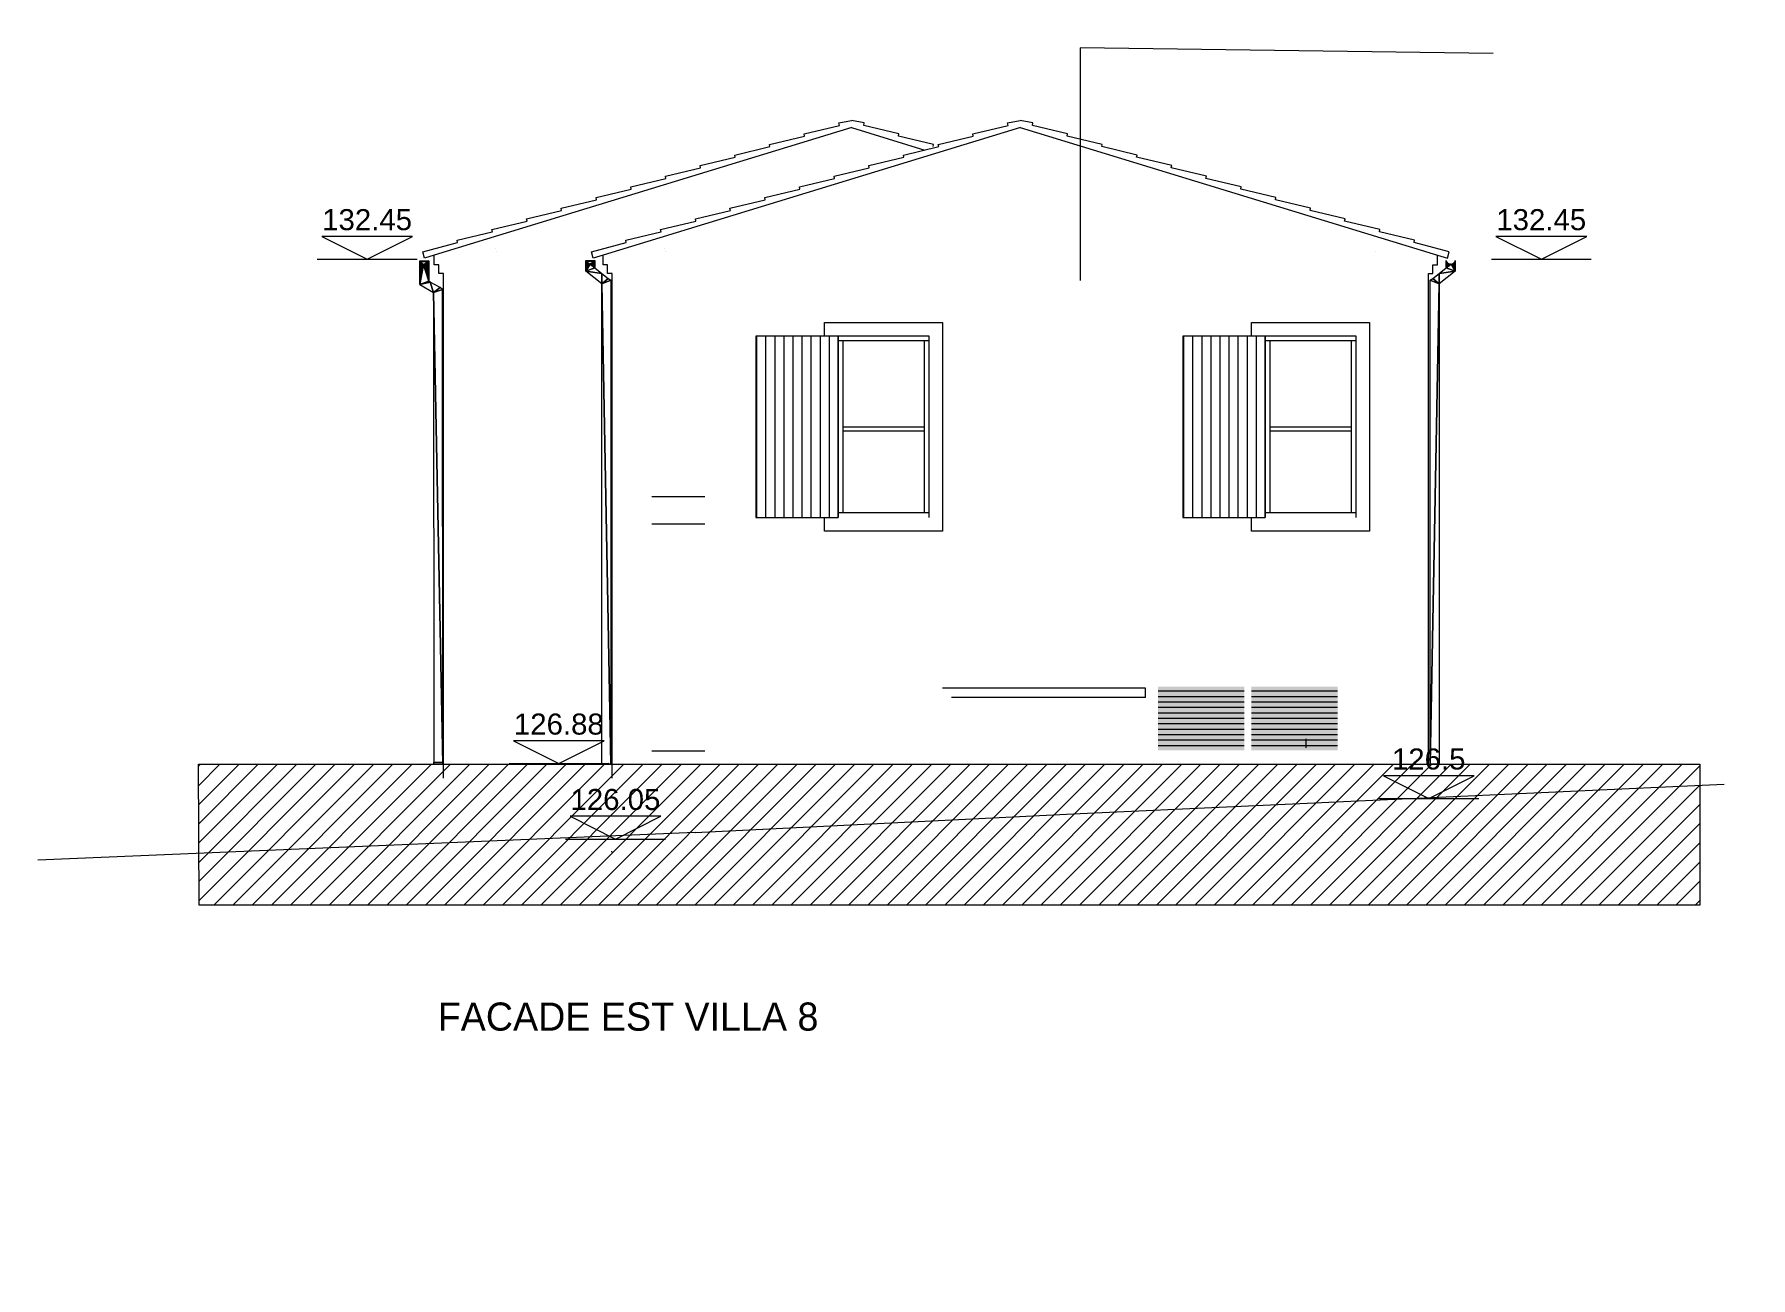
# Model space of a CAD drawing. Header units: metres. Extents: x 1.8 to 61.8, y -53.3 to -11.3.
# Drawn here: x 27.36 to 36.82, y -46.4 to -39.55 of the extents above; entities that cross this region are included whole.
import ezdxf
from ezdxf.enums import TextEntityAlignment as Align
from ezdxf.lldxf.tags import DXFTag

# ---------------------------------------------------------------- set-up
doc = ezdxf.new("R2010")
doc.units = ezdxf.units.M
doc.header["$MEASUREMENT"] = 0
doc.layers.add('Calque commun', color=7, linetype='Continuous')
doc.layers.add('Cotations', color=7, linetype='Continuous')
doc.styles.add('Arial', font='arial.ttf', dxfattribs={"height": 0.231939})
doc.styles.add('Century Gothic', font='GOTHIC.TTF', dxfattribs={"height": 0.310302})
tags = doc.linetypes.add('HIDDEN', pattern=[0.375, 0.25, -0.125]).pattern_tags.tags
tags[6:7] = [DXFTag(74, 4), DXFTag(75, 0), DXFTag(340, '0'), DXFTag(46, 1.0), DXFTag(50, 0.0), DXFTag(44, 0.0), DXFTag(45, 0.0)]
tags[4:5] = [DXFTag(74, 4), DXFTag(75, 0), DXFTag(340, '0'), DXFTag(46, 1.0), DXFTag(50, 0.0), DXFTag(44, 0.0), DXFTag(45, 0.0)]

# ---------------------------------------------------------------- blocks, each defined once
blk = doc.blocks.new('hatch17')
at = {"layer": 'Calque commun', "color": 8, "linetype": 'Continuous', "lineweight": 9}
for p, q in [((-26.119, 27.69), (-26.119, 25.694)), ((-26.019, 27.69), (-26.019, 25.694)), ((-25.919, 27.69), (-25.919, 25.694)), ((-25.819, 27.69), (-25.819, 25.694)), ((-25.719, 27.69), (-25.719, 25.694)), ((-25.619, 27.69), (-25.619, 25.694)), ((-25.519, 27.69), (-25.519, 25.694)), ((-25.419, 27.69), (-25.419, 25.694)), ((-25.319, 27.69), (-25.319, 25.694)), ((-25.219, 27.69), (-25.219, 25.694))]:
    blk.add_line(p, q, dxfattribs=at)
mesh = blk.add_polyface(dxfattribs=at)
corners = [(-26.127, 27.69), (-26.127, 25.694), (-25.219, 25.694), (-25.219, 27.69)]
mesh.append_faces([[corners[k] for k in face] for face in [(0, 1, 2, 3)]], dxfattribs={"color": 8})
blk = doc.blocks.new('hatch18')
at = {"layer": 'Calque commun', "color": 8, "linetype": 'Continuous', "lineweight": 9}
for p, q in [((-30.827, 27.69), (-30.827, 25.694)), ((-30.727, 27.69), (-30.727, 25.694)), ((-30.627, 27.69), (-30.627, 25.694)), ((-30.527, 27.69), (-30.527, 25.694)), ((-30.427, 27.69), (-30.427, 25.694)), ((-30.327, 27.69), (-30.327, 25.694)), ((-30.227, 27.69), (-30.227, 25.694)), ((-30.127, 27.69), (-30.127, 25.694)), ((-30.027, 27.69), (-30.027, 25.694)), ((-29.927, 27.69), (-29.927, 25.694))]:
    blk.add_line(p, q, dxfattribs=at)
mesh = blk.add_polyface(dxfattribs=at)
corners = [(-30.836, 27.69), (-30.836, 25.694), (-29.927, 25.694), (-29.927, 27.69)]
mesh.append_faces([[corners[k] for k in face] for face in [(0, 1, 2, 3)]], dxfattribs={"color": 8})
blk = doc.blocks.new('hatch19')
at = {"layer": 'Calque commun', "color": 11, "linetype": 'Continuous', "lineweight": 9}
for p, q in [((-25.37, 23.783), (-24.42, 23.783)), ((-25.37, 23.723), (-24.42, 23.723)), ((-25.37, 23.663), (-24.42, 23.663)), ((-25.37, 23.603), (-24.42, 23.603)), ((-25.37, 23.543), (-24.42, 23.543)), ((-25.37, 23.483), (-24.42, 23.483)), ((-25.37, 23.423), (-24.42, 23.423)), ((-25.37, 23.363), (-24.42, 23.363)), ((-25.37, 23.303), (-24.42, 23.303)), ((-25.37, 23.243), (-24.42, 23.243)), ((-25.37, 23.183), (-24.42, 23.183))]:
    blk.add_line(p, q, dxfattribs=at)
at = {"layer": 'Calque commun', "color": 9, "linetype": 'Continuous', "lineweight": 9}
blk.add_trace([(-25.37, 23.829), (-24.42, 23.829), (-25.37, 23.129), (-24.42, 23.129)], dxfattribs=at)
blk = doc.blocks.new('hatch20')
at = {"layer": 'Calque commun', "color": 11, "linetype": 'Continuous', "lineweight": 9}
for p, q in [((-26.4, 23.783), (-25.45, 23.783)), ((-26.4, 23.723), (-25.45, 23.723)), ((-26.4, 23.663), (-25.45, 23.663)), ((-26.4, 23.603), (-25.45, 23.603)), ((-26.4, 23.543), (-25.45, 23.543)), ((-26.4, 23.483), (-25.45, 23.483)), ((-26.4, 23.423), (-25.45, 23.423)), ((-26.4, 23.363), (-25.45, 23.363)), ((-26.4, 23.303), (-25.45, 23.303)), ((-26.4, 23.243), (-25.45, 23.243)), ((-26.4, 23.183), (-25.45, 23.183))]:
    blk.add_line(p, q, dxfattribs=at)
at = {"layer": 'Calque commun', "color": 9, "linetype": 'Continuous', "lineweight": 9}
blk.add_trace([(-26.4, 23.829), (-25.45, 23.829), (-26.4, 23.129), (-25.45, 23.129)], dxfattribs=at)
blk = doc.blocks.new('Block4')
at = {"layer": 'Calque commun', "color": 0, "linetype": 'Continuous', "lineweight": 9}
blk.add_line((-0.55, 0), (0.55, 0), dxfattribs=at)
blk.add_polyline3d([(-0.5, 0.25, 0), (0, 0, 0), (0.5, 0.25, 0), (-0.5, 0.25, 0)], dxfattribs=at)
blk = doc.blocks.new('Lvl1')
at = {"layer": 'Calque commun', "color": 0, "linetype": 'ByBlock', "lineweight": -2}
blk.add_blockref('Block4', (0, 0), dxfattribs=at)
blk = doc.blocks.new('facade villa 678-20')
at = {"layer": 'Cotations', "color": 250, "linetype": 'ByBlock', "lineweight": -2}
blk.add_blockref('Lvl1', (-22.174, 28.54), dxfattribs=at)
at = {"layer": 'Cotations', "color": 212, "linetype": 'ByBlock', "lineweight": -2, "style": 'Arial'}
blk.add_text('132.45', height=0.2319, dxfattribs=at).set_placement((-22.175, 28.79), align=Align.BOTTOM_CENTER)
blk = doc.blocks.new('facade villa 678-21')
at = {"layer": 'Cotations', "color": 250, "linetype": 'ByBlock', "lineweight": -2}
blk.add_blockref('Lvl1', (-33.006, 22.982), dxfattribs=at)
at = {"layer": 'Cotations', "color": 212, "linetype": 'ByBlock', "lineweight": -2, "style": 'Arial'}
blk.add_text('126.88', height=0.2319, dxfattribs=at).set_placement((-33.007, 23.232), align=Align.BOTTOM_CENTER)
blk = doc.blocks.new('facade villa 678-27')
at = {"layer": 'Cotations', "color": 250, "linetype": 'ByBlock', "lineweight": -2}
blk.add_blockref('Lvl1', (-32.382, 22.151), dxfattribs=at)
at = {"layer": 'Cotations', "color": 212, "linetype": 'ByBlock', "lineweight": -2, "style": 'Arial'}
blk.add_text('126.05', height=0.2319, dxfattribs=at).set_placement((-32.383, 22.401), align=Align.BOTTOM_CENTER)
blk = doc.blocks.new('facade villa 678-28')
at = {"layer": 'Cotations', "color": 250, "linetype": 'ByBlock', "lineweight": -2}
blk.add_blockref('Lvl1', (-23.415, 22.597), dxfattribs=at)
at = {"layer": 'Cotations', "color": 212, "linetype": 'ByBlock', "lineweight": -2, "style": 'Arial'}
blk.add_text('126.5', height=0.2319, dxfattribs=at).set_placement((-23.416, 22.847), align=Align.BOTTOM_CENTER)
blk = doc.blocks.new('facade villa 678-29')
at = {"layer": 'Cotations', "color": 250, "linetype": 'ByBlock', "lineweight": -2}
blk.add_blockref('Lvl1', (-35.12, 28.54), dxfattribs=at)
at = {"layer": 'Cotations', "color": 212, "linetype": 'ByBlock', "lineweight": -2, "style": 'Arial'}
blk.add_text('132.45', height=0.2319, dxfattribs=at).set_placement((-35.121, 28.79), align=Align.BOTTOM_CENTER)
blk = doc.blocks.new('hatch23')
at = {"layer": 'Calque commun', "color": 7, "linetype": 'Continuous', "lineweight": 9}
for p, q in [((-36.957, 22.974), (-36.979, 22.953)), ((-36.745, 22.974), (-36.978, 22.742)), ((-36.533, 22.974), (-36.977, 22.531)), ((-36.321, 22.974), (-36.976, 22.319)), ((-36.109, 22.974), (-36.975, 22.108)), ((-35.897, 22.974), (-36.974, 21.897)), ((-35.685, 22.974), (-36.973, 21.686)), ((-35.472, 22.974), (-36.972, 21.475)), ((-35.26, 22.974), (-36.812, 21.422)), ((-35.048, 22.974), (-36.6, 21.422)), ((-34.836, 22.974), (-36.388, 21.422)), ((-34.624, 22.974), (-36.176, 21.422)), ((-34.412, 22.974), (-35.964, 21.422)), ((-34.2, 22.974), (-35.752, 21.422)), ((-33.988, 22.974), (-35.539, 21.422)), ((-33.775, 22.974), (-35.327, 21.422)), ((-33.563, 22.974), (-35.115, 21.422)), ((-33.351, 22.974), (-34.903, 21.422)), ((-33.139, 22.974), (-34.691, 21.422)), ((-32.927, 22.974), (-34.479, 21.422)), ((-32.715, 22.974), (-34.267, 21.422)), ((-32.503, 22.974), (-34.055, 21.422)), ((-32.29, 22.974), (-33.842, 21.422)), ((-32.078, 22.974), (-33.63, 21.422)), ((-31.866, 22.974), (-33.418, 21.422)), ((-31.654, 22.974), (-33.206, 21.422)), ((-31.442, 22.974), (-32.994, 21.422)), ((-31.23, 22.974), (-32.782, 21.422)), ((-31.018, 22.974), (-32.57, 21.422)), ((-30.806, 22.974), (-32.357, 21.422)), ((-30.593, 22.974), (-32.145, 21.422)), ((-30.381, 22.974), (-31.933, 21.422)), ((-30.169, 22.974), (-31.721, 21.422)), ((-29.957, 22.974), (-31.509, 21.422)), ((-29.745, 22.974), (-31.297, 21.422)), ((-29.533, 22.974), (-31.085, 21.422)), ((-29.321, 22.974), (-30.873, 21.422)), ((-29.108, 22.974), (-30.66, 21.422)), ((-28.896, 22.974), (-30.448, 21.422)), ((-28.684, 22.974), (-30.236, 21.422)), ((-28.472, 22.974), (-30.024, 21.422)), ((-28.26, 22.974), (-29.812, 21.422)), ((-28.048, 22.974), (-29.6, 21.422)), ((-27.836, 22.974), (-29.388, 21.422)), ((-27.624, 22.974), (-29.175, 21.422)), ((-27.411, 22.974), (-28.963, 21.422)), ((-27.199, 22.974), (-28.751, 21.422)), ((-26.987, 22.974), (-28.539, 21.422)), ((-26.775, 22.974), (-28.327, 21.422)), ((-26.563, 22.974), (-28.115, 21.422)), ((-26.351, 22.974), (-27.903, 21.422)), ((-26.139, 22.974), (-27.691, 21.422)), ((-25.927, 22.974), (-27.478, 21.422)), ((-25.714, 22.974), (-27.266, 21.422)), ((-25.502, 22.974), (-27.054, 21.422)), ((-25.29, 22.974), (-26.842, 21.422)), ((-25.078, 22.974), (-26.63, 21.422)), ((-24.866, 22.974), (-26.418, 21.422)), ((-24.654, 22.974), (-26.206, 21.422)), ((-24.442, 22.974), (-25.994, 21.422)), ((-24.229, 22.974), (-25.781, 21.422)), ((-24.017, 22.974), (-25.569, 21.422)), ((-23.805, 22.974), (-25.357, 21.422)), ((-23.593, 22.974), (-25.145, 21.422)), ((-23.381, 22.974), (-24.933, 21.422)), ((-23.169, 22.974), (-24.721, 21.422)), ((-22.957, 22.974), (-24.509, 21.422)), ((-22.745, 22.974), (-24.296, 21.422)), ((-22.532, 22.974), (-24.084, 21.422)), ((-22.32, 22.974), (-23.872, 21.422)), ((-22.108, 22.974), (-23.66, 21.422)), ((-21.896, 22.974), (-23.448, 21.422)), ((-21.684, 22.974), (-23.236, 21.422)), ((-21.472, 22.974), (-23.024, 21.422)), ((-21.26, 22.974), (-22.812, 21.422)), ((-21.047, 22.974), (-22.599, 21.422)), ((-20.835, 22.974), (-22.387, 21.422)), ((-20.623, 22.974), (-22.175, 21.422)), ((-20.428, 22.957), (-21.963, 21.422)), ((-20.428, 22.745), (-21.751, 21.422)), ((-20.428, 22.533), (-21.539, 21.422)), ((-20.428, 22.321), (-21.327, 21.422)), ((-20.428, 22.109), (-21.114, 21.422)), ((-20.428, 21.897), (-20.902, 21.422)), ((-20.428, 21.685), (-20.69, 21.422)), ((-20.428, 21.472), (-20.478, 21.422))]:
    blk.add_line(p, q, dxfattribs=at)
at = {"layer": 'Calque commun', "color": 7, "linetype": 'Continuous', "lineweight": 18}
mesh = blk.add_polyface(dxfattribs=at)
corners = [(-36.979, 22.974), (-20.428, 22.974), (-20.428, 21.422), (-36.972, 21.422)]
mesh.append_faces([[corners[k] for k in face] for face in [(0, 1, 2, 3)]], dxfattribs={"color": 7})
blk = doc.blocks.new('facade villa 678-31')
at = {"layer": 'Calque commun', "color": 7, "linetype": 'Continuous', "lineweight": 9}
for p, q in [((-29.777, 29.99), (-34.38, 28.586)), ((-27.917, 29.99), (-32.52, 28.586)), ((-29.782, 29.99), (-28.973, 29.743)), ((-27.922, 29.99), (-23.319, 28.586)), ((-33.708, 28.656), (-33.708, 28.656)), ((-33.697, 28.624), (-33.697, 28.624)), ((-31.847, 28.658), (-31.847, 28.658)), ((-31.836, 28.625), (-31.836, 28.625)), ((-24.001, 28.625), (-24.001, 28.625)), ((-29.927, 27.69), (-30.109, 27.69)), ((-29.927, 25.694), (-29.927, 27.694)), ((-29.927, 27.694), (-29.927, 27.694)), ((-29.927, 27.694), (-28.927, 27.694)), ((-29.927, 27.644), (-28.927, 27.644)), ((-29.877, 27.644), (-29.877, 26.694)), ((-28.977, 26.694), (-28.977, 27.644)), ((-28.927, 27.694), (-28.927, 25.694)), ((-25.219, 27.69), (-25.4, 27.69)), ((-25.219, 25.694), (-25.219, 27.694)), ((-25.219, 27.694), (-25.219, 27.694)), ((-25.219, 27.694), (-24.219, 27.694)), ((-25.219, 27.644), (-24.219, 27.644)), ((-25.169, 27.644), (-25.169, 26.694)), ((-24.269, 26.694), (-24.269, 27.644)), ((-24.219, 27.694), (-24.219, 25.694)), ((-29.877, 26.694), (-28.977, 26.694)), ((-29.877, 26.694), (-29.877, 26.644)), ((-28.977, 26.644), (-28.977, 26.694)), ((-25.169, 26.694), (-24.269, 26.694)), ((-25.169, 26.694), (-25.169, 26.644)), ((-24.269, 26.644), (-24.269, 26.694)), ((-28.977, 26.644), (-29.877, 26.644)), ((-29.877, 26.644), (-29.877, 25.744)), ((-28.977, 25.744), (-28.977, 26.644)), ((-24.269, 26.644), (-25.169, 26.644)), ((-25.169, 26.644), (-25.169, 25.744)), ((-24.269, 25.744), (-24.269, 26.644)), ((-28.927, 25.744), (-29.927, 25.744)), ((-24.219, 25.744), (-25.219, 25.744)), ((-30.127, 25.715), (-30.127, 25.694)), ((-30.127, 25.694), (-30.127, 25.694)), ((-30.127, 25.694), (-30.127, 25.694)), ((-30.127, 25.694), (-30.127, 25.694)), ((-30.127, 25.694), (-30.127, 25.694)), ((-25.419, 25.715), (-25.419, 25.694)), ((-25.419, 25.694), (-25.419, 25.694)), ((-25.419, 25.694), (-25.419, 25.694)), ((-25.419, 25.694), (-25.419, 25.694)), ((-25.419, 25.694), (-25.419, 25.694)), ((-32.464, 22.999), (-32.464, 22.999)), ((-32.464, 22.999), (-32.464, 22.999)), ((-32.464, 22.999), (-32.464, 22.999)), ((-32.464, 22.999), (-32.464, 22.999)), ((-32.464, 22.999), (-32.464, 22.999)), ((-32.464, 22.999), (-32.464, 22.999)), ((-32.464, 22.999), (-32.464, 22.999)), ((-32.464, 22.999), (-32.464, 22.999)), ((-32.464, 22.999), (-32.464, 22.999)), ((-32.464, 22.999), (-32.464, 22.999)), ((-23.409, 22.967), (-23.419, 22.967)), ((-32.429, 22.011), (-32.429, 22.011)), ((-32.429, 22.011), (-32.429, 22.011)), ((-32.429, 22.011), (-32.429, 22.011)), ((-32.429, 22.011), (-32.429, 22.011)), ((-32.429, 22.011), (-32.429, 22.011)), ((-32.419, 22.011), (-32.429, 22.011)), ((-32.429, 22.011), (-32.429, 22.011)), ((-32.419, 22.011), (-32.419, 22.011)), ((-32.419, 22.011), (-32.419, 22.011)), ((-32.419, 22.011), (-32.419, 22.011)), ((-32.419, 22.011), (-32.419, 22.011)), ((-32.419, 22.011), (-32.419, 22.011)), ((-32.419, 22.011), (-32.419, 22.011)), ((-32.419, 22.011), (-32.419, 22.011)), ((-32.419, 22.011), (-32.419, 22.011)), ((-32.419, 22.011), (-32.419, 22.011)), ((-32.419, 22.011), (-32.419, 22.011)), ((-32.419, 22.011), (-32.419, 22.011)), ((-32.419, 22.011), (-32.419, 22.011))]:
    blk.add_line(p, q, dxfattribs=at)
at = {"layer": 'Calque commun', "color": 86, "linetype": 'Continuous', "lineweight": 9}
blk.add_line((-24.767, 23.157), (-24.767, 23.256), dxfattribs=at)
at = {"layer": 'Calque commun', "color": 26, "linetype": 'HIDDEN', "lineweight": 18}
for p, q in [((-27.258, 22.433), (-20.158, 22.756)), ((-31.503, 22.222), (-27.258, 22.433)), ((-31.503, 22.222), (-38.75, 21.919))]:
    blk.add_line(p, q, dxfattribs=at)
at = {"layer": 'Calque commun', "color": 5, "linetype": 'Continuous', "lineweight": 18}
blk.add_polyline3d([(-22.706, 30.805, 0), (-27.258, 30.868, 0), (-27.258, 28.305, 0)], dxfattribs=at)
at = {"layer": 'Calque commun', "color": 5, "linetype": 'Continuous', "lineweight": 9}
for points in [[(-30.077, 27.69, 0), (-30.077, 27.844, 0), (-28.777, 27.844, 0), (-28.777, 25.694, 0), (-28.777, 25.544, 0), (-30.077, 25.544, 0), (-30.077, 25.694, 0)], [(-25.369, 27.69, 0), (-25.369, 27.844, 0), (-24.069, 27.844, 0), (-24.069, 25.694, 0), (-24.069, 25.544, 0), (-25.369, 25.544, 0), (-25.369, 25.694, 0)]]:
    blk.add_polyline3d(points, dxfattribs=at)
at = {"layer": 'Cotations', "color": 7, "linetype": 'Continuous', "lineweight": 9}
for p, q in [((-29.64, 30.041), (-29.78, 30.069)), ((-29.645, 30.014), (-29.64, 30.041)), ((-29.258, 29.922), (-29.645, 30.014)), ((-29.262, 29.897), (-29.258, 29.922)), ((-28.875, 29.805), (-29.262, 29.897)), ((-28.88, 29.78), (-28.875, 29.805))]:
    blk.add_line(p, q, dxfattribs=at)
at = {"layer": 'Cotations', "color": 11, "linetype": 'HIDDEN', "lineweight": 18}
for p, q in [((-31.983, 25.924), (-31.398, 25.924)), ((-31.983, 25.624), (-31.398, 25.624)), ((-31.983, 23.124), (-31.398, 23.124))]:
    blk.add_line(p, q, dxfattribs=at)
at = {"layer": 'Cotations', "color": 7, "linetype": 'Continuous', "lineweight": 9}
for points in [[(-34.28, 22.82, 0), (-34.28, 28.384, 0), (-34.33, 28.384, 0), (-34.33, 28.478, 0), (-34.38, 28.478, 0), (-34.38, 28.586, 0), (-34.49, 28.551, 0), (-34.508, 28.62, 0), (-34.124, 28.725, 0), (-34.128, 28.75, 0), (-33.741, 28.843, 0), (-33.739, 28.843, 0), (-33.746, 28.868, 0), (-33.356, 28.96, 0), (-33.362, 28.985, 0), (-32.976, 29.077, 0), (-32.98, 29.102, 0), (-32.593, 29.194, 0), (-32.597, 29.219, 0), (-32.21, 29.311, 0), (-32.215, 29.336, 0), (-31.827, 29.428, 0), (-31.832, 29.453, 0), (-31.445, 29.546, 0), (-31.449, 29.571, 0), (-31.062, 29.663, 0), (-31.067, 29.688, 0), (-30.679, 29.78, 0), (-30.684, 29.805, 0), (-30.297, 29.897, 0), (-30.301, 29.922, 0), (-29.914, 30.014, 0), (-29.919, 30.041, 0), (-29.78, 30.069, 0)], [(-32.42, 22.82, 0), (-32.42, 28.384, 0), (-32.47, 28.384, 0), (-32.47, 28.478, 0), (-32.52, 28.478, 0), (-32.52, 28.586, 0), (-32.63, 28.551, 0), (-32.648, 28.62, 0), (-32.264, 28.725, 0), (-32.268, 28.75, 0), (-31.881, 28.843, 0), (-31.879, 28.843, 0), (-31.885, 28.868, 0), (-31.496, 28.96, 0), (-31.502, 28.985, 0), (-31.116, 29.077, 0), (-31.12, 29.102, 0), (-30.733, 29.194, 0), (-30.737, 29.219, 0), (-30.35, 29.311, 0), (-30.355, 29.336, 0), (-29.967, 29.428, 0), (-29.972, 29.453, 0), (-29.585, 29.546, 0), (-29.589, 29.571, 0), (-29.202, 29.663, 0), (-29.207, 29.688, 0), (-28.819, 29.78, 0), (-28.824, 29.805, 0), (-28.437, 29.897, 0), (-28.441, 29.922, 0), (-28.054, 30.014, 0), (-28.059, 30.041, 0), (-27.92, 30.069, 0)], [(-23.419, 23.03, 0), (-23.419, 28.384, 0), (-23.369, 28.384, 0), (-23.369, 28.478, 0), (-23.319, 28.478, 0), (-23.319, 28.586, 0), (-23.21, 28.551, 0), (-23.191, 28.62, 0), (-23.575, 28.725, 0), (-23.571, 28.75, 0), (-23.958, 28.843, 0), (-23.96, 28.843, 0), (-23.954, 28.868, 0), (-24.343, 28.96, 0), (-24.337, 28.985, 0), (-24.724, 29.077, 0), (-24.719, 29.102, 0), (-25.106, 29.194, 0), (-25.102, 29.219, 0), (-25.489, 29.311, 0), (-25.484, 29.336, 0), (-25.872, 29.428, 0), (-25.867, 29.453, 0), (-26.254, 29.546, 0), (-26.25, 29.571, 0), (-26.637, 29.663, 0), (-26.632, 29.688, 0), (-27.02, 29.78, 0), (-27.015, 29.805, 0), (-27.402, 29.897, 0), (-27.398, 29.922, 0), (-27.785, 30.014, 0), (-27.78, 30.041, 0), (-27.92, 30.069, 0)]]:
    blk.add_polyline3d(points, dxfattribs=at)
at = {"layer": 'Calque commun', "color": 0, "linetype": 'ByBlock', "lineweight": -2}
for name in ['hatch18', 'hatch17', 'hatch20', 'hatch19', 'hatch23']:
    blk.add_blockref(name, (0, 0), dxfattribs=at)
at = {"layer": 'Cotations', "color": 212, "linetype": 'ByBlock', "lineweight": -2}
for name in ['facade villa 678-29', 'facade villa 678-20', 'facade villa 678-21', 'facade villa 678-28', 'facade villa 678-27']:
    blk.add_blockref(name, (0, 0), dxfattribs=at)
at = {"layer": 'Calque commun', "color": 5, "linetype": 'ByBlock', "lineweight": -2, "style": 'Century Gothic'}
blk.add_text('FACADE EST VILLA 8', height=0.3103, dxfattribs=at).set_placement((-34.342, 19.946), align=Align.BOTTOM_LEFT)
at = {"layer": 'Calque commun', "color": 8, "linetype": 'Continuous', "lineweight": 9}
mesh = blk.add_polyface(dxfattribs=at)
corners = [(-34.499, 28.482), (-34.503, 28.483), (-34.507, 28.485), (-34.487, 28.481), (-34.491, 28.481), (-34.495, 28.482), (-34.53, 28.501), (-34.537, 28.516), (-34.441, 28.516), (-34.445, 28.508), (-34.447, 28.505), (-34.443, 28.512), (-34.532, 28.505), (-34.479, 28.482), (-34.483, 28.482), (-34.452, 28.498), (-34.454, 28.495), (-34.457, 28.493), (-34.439, 28.523), (-34.538, 28.519), (-34.539, 28.523), (-34.468, 28.486), (-34.449, 28.501), (-34.521, 28.493), (-34.524, 28.495), (-34.527, 28.498), (-34.511, 28.486), (-34.515, 28.488), (-34.464, 28.488), (-34.44, 28.519), (-34.534, 28.508), (-34.536, 28.512), (-34.518, 28.49), (-34.471, 28.485), (-34.475, 28.483), (-34.461, 28.49)]
mesh.append_faces([[corners[k] for k in face] for face in [(0, 4, 5), (18, 19, 20), (7, 30, 31), (23, 27, 32), (28, 17, 35)]], dxfattribs={"vtx0": -1, "color": 8})
mesh.append_faces([[corners[k] for k in face] for face in [(21, 17, 28), (15, 17, 22)]], dxfattribs={"vtx0": -1, "vtx1": -1, "color": 8})
mesh.append_faces([[corners[k] for k in face] for face in [(0, 6, 7), (0, 8, 13), (7, 18, 8), (21, 13, 22), (26, 23, 25), (0, 7, 8), (21, 22, 17), (8, 22, 13), (0, 13, 3), (0, 26, 25)]], dxfattribs={"vtx0": -1, "vtx1": -1, "vtx2": -1, "color": 8})
mesh.append_faces([[corners[k] for k in face] for face in [(0, 3, 4), (8, 9, 10), (7, 6, 12), (8, 10, 22), (0, 25, 6), (7, 12, 30), (0, 2, 26)]], dxfattribs={"vtx0": -1, "vtx2": -1, "color": 8})
mesh.append_faces([[corners[k] for k in face] for face in [(26, 27, 23), (7, 19, 18), (21, 33, 13)]], dxfattribs={"vtx1": -1, "vtx2": -1, "color": 8})
mesh.append_faces([[corners[k] for k in face] for face in [(0, 1, 2), (8, 11, 9), (13, 14, 3), (15, 16, 17), (23, 24, 25), (18, 29, 8), (33, 34, 13)]], dxfattribs={"vtx2": -1, "color": 8})
mesh = blk.add_polyface(dxfattribs=at)
corners = [(-34.286, 22.996), (-34.286, 22.974), (-34.386, 22.974), (-34.386, 22.996), (-34.519, 28.491), (-34.523, 28.494), (-34.539, 28.261), (-34.439, 28.299), (-34.498, 28.482), (-34.514, 28.488), (-34.527, 28.498), (-34.492, 28.482), (-34.448, 28.503), (-34.452, 28.498), (-34.531, 28.503), (-34.441, 28.518), (-34.443, 28.513), (-34.538, 28.518), (-34.536, 28.513), (-34.445, 28.507), (-34.388, 28.174), (-34.386, 22.974), (-34.286, 22.974), (-34.539, 28.523), (-34.424, 28.286), (-34.503, 28.483), (-34.509, 28.485), (-34.456, 28.494), (-34.534, 28.507), (-34.439, 28.523), (-34.46, 28.491), (-34.465, 28.488), (-34.288, 28.205), (-34.481, 28.482), (-34.486, 28.482), (-34.317, 28.229), (-34.47, 28.485), (-34.475, 28.483)]
mesh.append_faces([[corners[k] for k in face] for face in [(0, 1, 2, 3)]], dxfattribs={"color": 8})
mesh.append_faces([[corners[k] for k in face] for face in [(17, 6, 18), (35, 20, 32)]], dxfattribs={"vtx0": -1, "vtx1": -1, "color": 8})
mesh.append_faces([[corners[k] for k in face] for face in [(7, 8, 6)]], dxfattribs={"vtx0": -1, "vtx1": -1, "vtx2": -1, "color": 8})
mesh.append_faces([[corners[k] for k in face] for face in [(7, 11, 8), (7, 15, 16), (7, 16, 19), (24, 6, 20), (7, 13, 27), (20, 22, 32), (7, 34, 11), (7, 27, 30)]], dxfattribs={"vtx0": -1, "vtx2": -1, "color": 8})
mesh.append_faces([[corners[k] for k in face] for face in [(23, 6, 17)]], dxfattribs={"vtx1": -1, "color": 8})
mesh.append_faces([[corners[k] for k in face] for face in [(4, 5, 6), (9, 4, 6), (5, 10, 6), (12, 13, 7), (10, 14, 6), (25, 26, 6), (28, 18, 6), (30, 31, 7), (19, 12, 7), (33, 34, 7), (35, 24, 20), (36, 37, 7), (8, 25, 6), (37, 33, 7), (24, 7, 6), (26, 9, 6), (14, 28, 6), (31, 36, 7)]], dxfattribs={"vtx1": -1, "vtx2": -1, "color": 8})
mesh.append_faces([[corners[k] for k in face] for face in [(20, 21, 22), (7, 29, 15)]], dxfattribs={"vtx2": -1, "color": 8})
mesh = blk.add_polyface(dxfattribs=at)
corners = [(-32.658, 28.485), (-32.67, 28.486), (-32.65, 28.486), (-32.616, 28.512), (-32.618, 28.508), (-32.612, 28.519), (-32.682, 28.49), (-32.692, 28.496), (-32.698, 28.502), (-32.639, 28.49), (-32.62, 28.505), (-32.629, 28.496), (-32.61, 28.527), (-32.71, 28.523), (-32.71, 28.527), (-32.662, 28.485), (-32.701, 28.505), (-32.708, 28.519), (-32.614, 28.516), (-32.643, 28.488), (-32.646, 28.487), (-32.678, 28.488), (-32.674, 28.487), (-32.695, 28.499), (-32.623, 28.502), (-32.635, 28.492), (-32.626, 28.499), (-32.632, 28.494), (-32.703, 28.508), (-32.705, 28.512), (-32.707, 28.516), (-32.686, 28.492), (-32.689, 28.494), (-32.654, 28.486), (-32.666, 28.486), (-32.611, 28.523)]
mesh.append_faces([[corners[k] for k in face] for face in [(12, 13, 14), (3, 5, 18), (21, 1, 22), (25, 11, 27), (17, 29, 30), (7, 31, 32), (5, 12, 35)]], dxfattribs={"vtx0": -1, "color": 8})
mesh.append_faces([[corners[k] for k in face] for face in [(16, 1, 8), (24, 11, 10), (9, 11, 25), (28, 17, 16)]], dxfattribs={"vtx0": -1, "vtx1": -1, "color": 8})
mesh.append_faces([[corners[k] for k in face] for face in [(0, 1, 2), (6, 7, 8), (5, 2, 1), (9, 10, 11), (9, 2, 10), (16, 17, 1), (17, 5, 1), (5, 10, 2), (6, 8, 1), (17, 12, 5)]], dxfattribs={"vtx0": -1, "vtx1": -1, "vtx2": -1, "color": 8})
mesh.append_faces([[corners[k] for k in face] for face in [(5, 4, 10)]], dxfattribs={"vtx0": -1, "vtx2": -1, "color": 8})
mesh.append_faces([[corners[k] for k in face] for face in [(3, 4, 5), (0, 15, 1), (21, 6, 1), (28, 29, 17), (17, 13, 12), (9, 19, 2), (6, 31, 7)]], dxfattribs={"vtx1": -1, "vtx2": -1, "color": 8})
mesh.append_faces([[corners[k] for k in face] for face in [(19, 20, 2), (7, 23, 8), (24, 26, 11), (2, 33, 0), (15, 34, 1)]], dxfattribs={"vtx2": -1, "color": 8})
mesh = blk.add_polyface(dxfattribs=at)
corners = [(-32.61, 28.445), (-32.663, 28.485), (-32.658, 28.485), (-32.71, 28.407), (-32.61, 28.527), (-32.612, 28.522), (-32.68, 28.489), (-32.674, 28.487), (-32.707, 28.516), (-32.705, 28.511), (-32.652, 28.486), (-32.646, 28.487), (-32.669, 28.486), (-32.631, 28.494), (-32.627, 28.498), (-32.614, 28.516), (-32.641, 28.489), (-32.636, 28.491), (-32.69, 28.494), (-32.685, 28.491), (-32.433, 22.974), (-32.533, 28.267), (-32.433, 28.307), (-32.533, 22.974), (-32.533, 28.382), (-32.694, 28.498), (-32.71, 28.527), (-32.709, 28.522), (-32.619, 28.506), (-32.616, 28.511), (-32.702, 28.506), (-32.623, 28.502), (-32.698, 28.502), (-32.462, 28.329)]
mesh.append_faces([[corners[k] for k in face] for face in [(20, 21, 22), (3, 24, 21)]], dxfattribs={"vtx0": -1, "vtx1": -1, "color": 8})
mesh.append_faces([[corners[k] for k in face] for face in [(0, 3, 1)]], dxfattribs={"vtx0": -1, "vtx1": -1, "vtx2": -1, "color": 8})
mesh.append_faces([[corners[k] for k in face] for face in [(0, 1, 2), (3, 8, 9), (3, 7, 12), (0, 13, 14), (0, 15, 5), (0, 16, 17), (3, 12, 1), (3, 18, 19), (3, 25, 18), (0, 28, 29), (0, 11, 16), (0, 14, 31), (3, 32, 25), (0, 31, 28), (0, 17, 13), (3, 27, 8), (0, 29, 15)]], dxfattribs={"vtx0": -1, "vtx2": -1, "color": 8})
mesh.append_faces([[corners[k] for k in face] for face in [(4, 0, 5)]], dxfattribs={"vtx1": -1, "color": 8})
mesh.append_faces([[corners[k] for k in face] for face in [(6, 7, 3), (10, 11, 0), (0, 24, 3), (9, 30, 3), (33, 22, 21), (2, 10, 0), (24, 33, 21), (19, 6, 3), (30, 32, 3)]], dxfattribs={"vtx1": -1, "vtx2": -1, "color": 8})
mesh.append_faces([[corners[k] for k in face] for face in [(20, 23, 21), (3, 26, 27)]], dxfattribs={"vtx2": -1, "color": 8})
mesh = blk.add_polyface(dxfattribs=at)
corners = [(-23.135, 28.502), (-23.123, 28.407), (-23.139, 28.498), (-23.223, 28.445), (-23.223, 28.527), (-23.222, 28.522), (-23.17, 28.485), (-23.301, 28.267), (-23.371, 28.329), (-23.301, 28.382), (-23.159, 28.487), (-23.154, 28.489), (-23.132, 28.506), (-23.129, 28.511), (-23.187, 28.487), (-23.182, 28.486), (-23.149, 28.491), (-23.126, 28.516), (-23.124, 28.522), (-23.123, 28.527), (-23.401, 28.307), (-23.401, 22.974), (-23.207, 28.498), (-23.202, 28.494), (-23.165, 28.486), (-23.192, 28.489), (-23.144, 28.494), (-23.198, 28.491), (-23.301, 22.974), (-23.214, 28.506), (-23.211, 28.502), (-23.22, 28.516), (-23.217, 28.511), (-23.176, 28.485)]
mesh.append_faces([[corners[k] for k in face] for face in [(0, 1, 2), (7, 9, 1), (16, 1, 11), (17, 1, 13), (18, 1, 17), (20, 7, 21), (3, 1, 9), (10, 1, 24), (2, 1, 26), (6, 3, 33), (33, 3, 15), (25, 3, 27)]], dxfattribs={"vtx0": -1, "vtx1": -1, "color": 8})
mesh.append_faces([[corners[k] for k in face] for face in [(6, 1, 3)]], dxfattribs={"vtx0": -1, "vtx1": -1, "vtx2": -1, "color": 8})
mesh.append_faces([[corners[k] for k in face] for face in [(7, 8, 9), (3, 14, 15), (3, 22, 23), (3, 23, 27), (3, 29, 30), (3, 5, 31), (3, 32, 29), (3, 30, 22), (3, 31, 32)]], dxfattribs={"vtx0": -1, "vtx2": -1, "color": 8})
mesh.append_faces([[corners[k] for k in face] for face in [(10, 11, 1), (12, 13, 1), (6, 24, 1), (25, 14, 3), (16, 26, 1), (0, 12, 1), (20, 8, 7)]], dxfattribs={"vtx1": -1, "vtx2": -1, "color": 8})
mesh.append_faces([[corners[k] for k in face] for face in [(3, 4, 5), (18, 19, 1), (7, 28, 21)]], dxfattribs={"vtx2": -1, "color": 8})

msp = doc.modelspace()

# ---------------------------------------------------------------- linework, layer by layer
at = {"layer": 'Calque commun', "color": 7, "linetype": 'Continuous', "lineweight": 9}
for p, q in [((33.4824, -43.1498), (32.3624, -43.1498)), ((33.4824, -43.1998), (32.4124, -43.1998)), ((33.4824, -43.1998), (33.4824, -43.1498))]:
    msp.add_line(p, q, dxfattribs=at)

# ---------------------------------------------------------------- block references
at = {"layer": 'Cotations', "color": 0, "linetype": 'ByBlock', "lineweight": -2, "xscale": 0.5, "yscale": 0.5, "zscale": 0.5}
msp.add_blockref('facade villa 678-31', (46.7509, -55.0555), dxfattribs=at)

# ---------------------------------------------------------------- meshes
at = {"layer": 'Calque commun', "color": 7, "linetype": 'Continuous', "lineweight": 9}
mesh = msp.add_polyface(dxfattribs=at)
corners = [(61.7636, -11.3086), (1.7636, -11.3086), (1.7636, -53.3086), (61.7636, -53.3086)]
mesh.append_faces([[corners[k] for k in face] for face in [(0, 1, 2, 3)]], dxfattribs={"color": 7})

doc.saveas('drawing.dxf')
